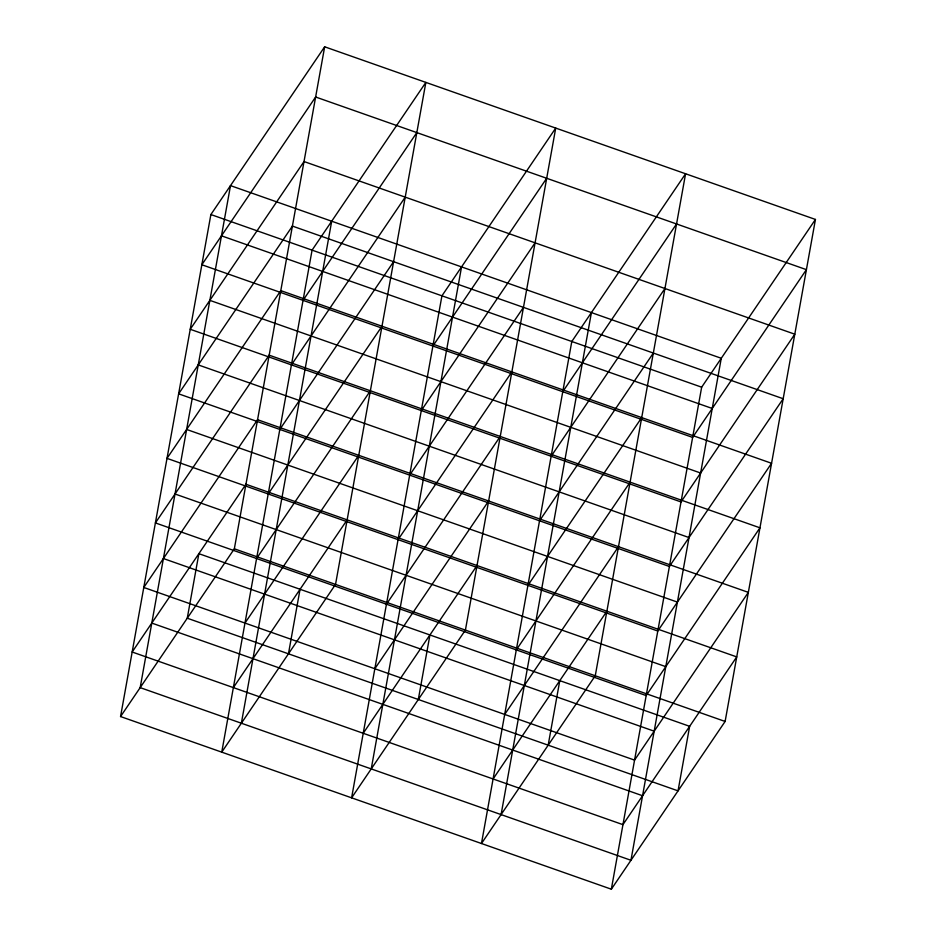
<?xml version="1.0" encoding="UTF-8"?>
<svg xmlns="http://www.w3.org/2000/svg" width="936" height="936" viewBox="0 0 936 936"><rect width="100%" height="100%" fill="white"/><g stroke="black" fill="none" stroke-linecap="round" stroke-linejoin="round"><path stroke-width="1.4" d="M120.557 716.555L210.881 214.543L324.663 46.8L815.443 219.445L725.119 721.457L611.337 889.2L120.557 716.555L234.339 548.812L324.663 46.8M241.359 723.224L331.695 221.224M288.452 653.819L300.058 589.27M371.229 768.912L461.553 266.9M418.31 699.496L429.928 634.959M501.088 814.589L591.412 312.589M548.168 745.185L559.786 680.636M611.337 889.2L701.661 387.188L815.443 219.445M303.042 300.339L416.824 132.596M291.424 364.888L405.218 197.145M279.805 429.425L393.6 261.682M268.199 493.974L381.993 326.231M256.581 558.523L370.375 390.768M244.975 623.06L358.757 455.317M432.9 346.027L546.694 178.285M233.356 687.609L347.151 519.866M421.282 410.565L535.076 242.822M409.675 475.114L523.458 307.371M398.057 539.663L511.852 371.908M386.451 604.2L500.233 436.457M374.833 668.749L488.627 501.006M562.758 391.716L676.553 223.961M363.215 733.286L477.009 565.543M551.152 456.253L664.934 288.51M539.534 520.802L653.328 353.059M527.927 585.339L641.71 417.596M516.309 649.888L630.103 482.145M504.691 714.425L618.485 546.683M493.085 778.974L606.867 611.231M210.881 214.543L701.661 387.188M221.469 235.825L712.237 408.47M209.851 300.362L700.631 473.019M198.245 364.911L689.013 537.556M186.627 429.46L677.407 602.105M175.009 493.997L665.788 666.643M234.339 548.812L725.119 721.457M163.402 558.546L654.182 731.192M151.784 623.083L642.564 795.74M230.502 185.62L140.178 687.632L630.946 860.278L721.27 358.277L230.502 185.62M198.877 553.679L187.258 618.216L678.038 790.861L689.645 726.324L198.877 553.679M312.074 250.146L221.75 752.146L335.533 584.403L425.857 82.403L312.074 250.146M441.932 295.823L351.608 797.835L465.403 630.092L555.727 128.08L441.932 295.823M571.791 341.511L481.467 843.511L595.261 675.769L685.585 173.768L571.791 341.511M315.631 97.005L201.848 264.748L692.628 437.393L806.411 269.65L315.631 97.005M304.024 161.542L190.23 329.285L681.01 501.942L794.804 334.199L304.024 161.542M292.406 226.091L178.624 393.834L669.392 566.479L783.186 398.736L292.406 226.091M280.8 290.628L167.006 458.371L657.786 631.028L771.568 463.285L280.8 290.628M269.182 355.177L155.399 522.92L646.168 695.565L759.962 527.822L269.182 355.177M257.575 419.714L143.781 587.469L634.561 760.114L748.344 592.371L257.575 419.714M245.957 484.263L132.163 652.006L622.943 824.651L736.737 656.908L245.957 484.263"/></g></svg>
